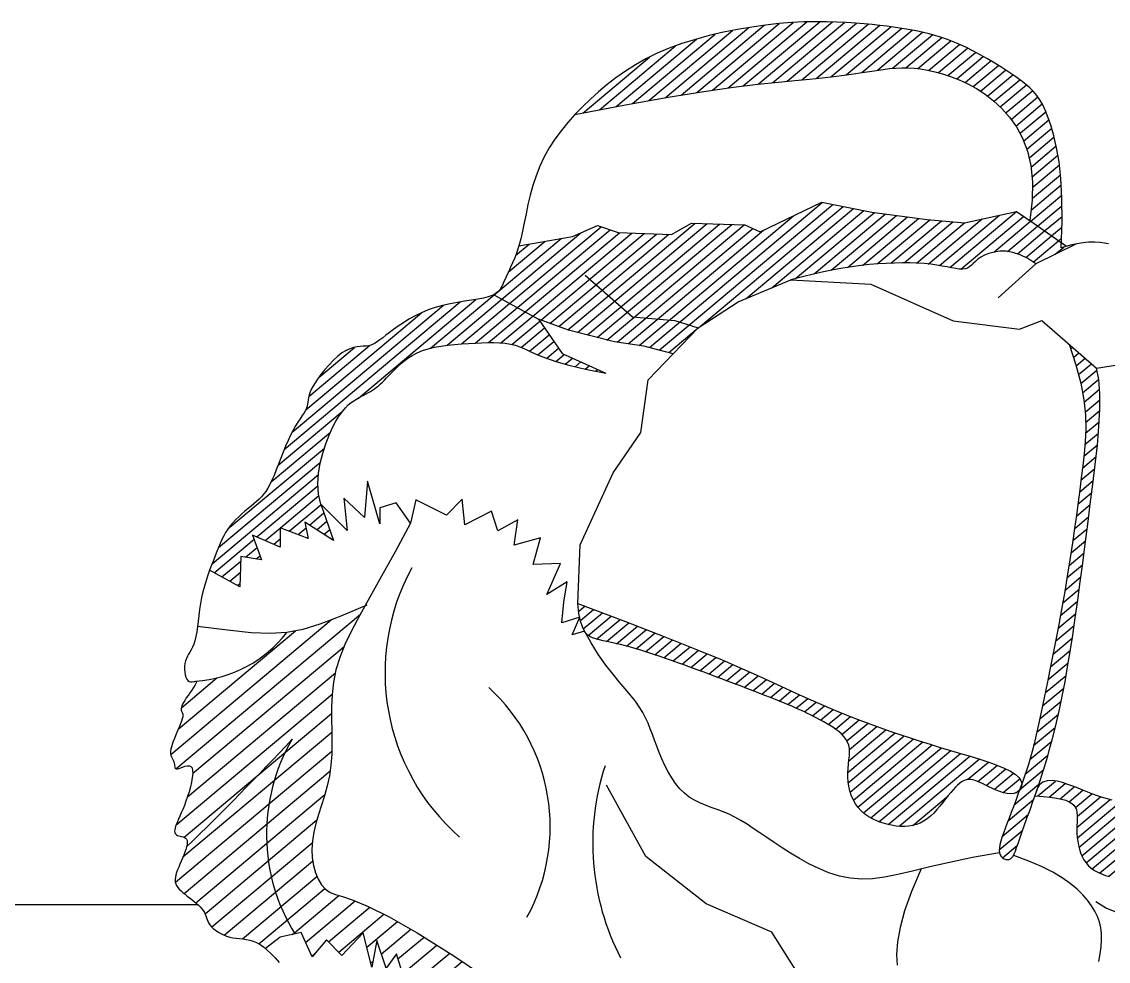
# Model space of a CAD drawing. Extents: x 737 to 6514, y 5490 to 9075.
# Drawn here: x 4984 to 5130.2, y 7019.3 to 7145.8 of the extents above; entities that cross this region are included whole.
import ezdxf

# ---------------------------------------------------------------- set-up
doc = ezdxf.new("R2010")
doc.units = 0
doc.header["$LTSCALE"] = 2.5
doc.header["$MEASUREMENT"] = 0
doc.layers.get('0').update_dxf_attribs({"linetype": 'CONTINUOUS'})
for name, color, linetype in [('3', 3, 'CONTINUOUS'), ('7', 7, 'CONTINUOUS'), ('BH', 3, 'CONTINUOUS')]:
    doc.layers.add(name, color=color, linetype=linetype)
pattern_1 = [(45, (195.385, -1.9576), (-0.98005, 0.98005), [])]

# ---------------------------------------------------------------- blocks, each defined once
blk = doc.blocks.new('玩具-04')
at = {"layer": 'BH'}
h = blk.add_hatch(dxfattribs=at)
h.set_pattern_fill('ANSI31', color=256, scale=11.088, style=0)
h.set_pattern_definition(pattern_1)
h.paths.add_polyline_path([(24.68, 443.52), (22.85, 443.36), (20.92, 443.15), (18.89, 442.87), (16.76, 442.51), (14.54, 442.06), (12.25, 441.54), (9.92, 440.93), (7.58, 440.25), (5.26, 439.49), (2.99, 438.65), (0.8, 437.75), (-1.27, 436.78), (-3.21, 435.75), (-5.01, 434.66), (-6.69, 433.51), (-8.27, 432.31), (-9.75, 431.06), (-11.14, 429.77), (-12.47, 428.45), (-13.72, 427.09), (-14.93, 425.7), (-16.08, 424.28), (-7.75, 426.67), (-0.71, 428.57), (5.18, 430.06), (10.08, 431.2), (14.13, 432.06), (17.48, 432.71), (20.29, 433.21), (22.69, 433.64), (24.82, 434.05), (26.73, 434.44), (28.43, 434.82), (29.97, 435.18), (31.35, 435.52), (34.31, 436.25), (37.68, 436.95), (41.16, 437.05), (45.03, 436.54), (49.44, 435.25), (53.17, 433.25), (56.17, 430.92), (58.81, 427.82), (60.82, 423.68), (61.87, 418.27), (61.69, 413.18), (67.3, 409.93), (67.11, 413.55), (66.74, 417.4), (66.27, 420.68), (65.72, 423.45), (65.12, 425.78), (64.5, 427.72), (63.87, 429.33), (63.26, 430.67), (62.69, 431.81), (62.15, 432.76), (61.61, 433.57), (61.04, 434.27), (60.43, 434.89), (59.75, 435.45), (58.98, 436), (58.1, 436.55), (57.09, 437.14), (55.97, 437.76), (54.77, 438.4), (53.51, 439.03), (52.21, 439.65), (50.91, 440.25), (49.63, 440.79), (48.4, 441.29), (47.23, 441.71), (46.12, 442.07), (45.06, 442.37), (44.04, 442.62), (43.05, 442.83), (42.08, 443), (41.11, 443.15), (40.15, 443.27), (39.16, 443.38), (38.16, 443.47), (37.11, 443.55), (36.03, 443.61), (34.89, 443.66), (33.69, 443.7), (32.41, 443.72), (31.05, 443.73), (29.6, 443.72), (28.06, 443.69), (26.42, 443.62)])
h = blk.add_hatch(dxfattribs=at)
h.set_pattern_fill('ANSI31', color=256, scale=11.088, style=0)
h.set_pattern_definition(pattern_1)
h.paths.add_polyline_path([(14, 395.26), (22.52, 399.74), (24.41, 400.43), (26.2, 401.05), (27.89, 401.59), (29.51, 402.06), (31.06, 402.48), (32.56, 402.84), (34.02, 403.16), (35.46, 403.44), (36.87, 403.69), (38.27, 403.9), (39.64, 404.08), (40.97, 404.22), (42.25, 404.32), (43.48, 404.39), (44.64, 404.42), (45.73, 404.4), (46.74, 404.35), (47.67, 404.28), (48.51, 404.19), (49.28, 404.11), (49.97, 404.05), (50.57, 404.02), (51.1, 404.05), (51.55, 404.14), (51.92, 404.31), (52.25, 404.55), (52.55, 404.85), (52.85, 405.18), (53.18, 405.55), (53.57, 405.94), (54.03, 406.33), (54.61, 406.72), (55.32, 407.08), (56.15, 407.38), (57.1, 407.6), (58.16, 407.68), (59.33, 407.6), (60.58, 407.32), (61.92, 406.8), (63.34, 406.02), (69.85, 409.95), (69.1, 409.73), (67.35, 409.07), (67.3, 409.93), (62.44, 412.74), (59.3, 414.53), (50.78, 411.84), (44.5, 411.84), (35.08, 412.29), (26.56, 413.19), (16.69, 407.36), (14, 408.26), (5.03, 407.81), (1.88, 405.57), (-7.09, 405.12), (-10.68, 406.02), (-14.71, 403.78), (-23.57, 401.46), (-23.81, 400.38), (-24.08, 399.41), (-24.35, 398.54), (-24.62, 397.75), (-24.88, 397.03), (-25.12, 396.39), (-25.34, 395.79), (-25.53, 395.24), (-25.7, 394.73), (-25.89, 394.26), (-26.12, 393.82), (-26.42, 393.43), (-26.8, 393.06), (-27.05, 392.9), (-19.2, 389.44), (-14.01, 388.06), (-6.14, 386.75), (-1.15, 386.49), (3.9, 385.63), (7.72, 390.33)])
h = blk.add_hatch(dxfattribs=at)
h.set_pattern_fill('ANSI31', color=256, scale=11.088, style=0)
h.set_pattern_definition(pattern_1)
edge = h.paths.add_edge_path()
edge.add_line((70.07, 393.02), (71.54, 389.67))
edge.add_line((71.54, 389.67), (72.63, 386.66))
edge.add_line((72.63, 386.66), (73.38, 383.92))
edge.add_line((73.38, 383.92), (73.86, 381.43))
edge.add_line((73.86, 381.43), (74.12, 379.12))
edge.add_line((74.12, 379.12), (74.22, 376.95))
edge.add_line((74.22, 376.95), (74.21, 374.88))
edge.add_line((74.21, 374.88), (74.15, 372.86))
edge.add_line((74.15, 372.86), (74.08, 370.83))
edge.add_line((74.08, 370.83), (74, 368.79))
edge.add_line((74, 368.79), (73.93, 366.69))
edge.add_line((73.93, 366.69), (73.83, 364.51))
edge.add_line((73.83, 364.51), (73.72, 362.22))
edge.add_line((73.72, 362.22), (73.58, 359.81))
edge.add_line((73.58, 359.81), (73.42, 357.24))
edge.add_line((73.42, 357.24), (73.21, 354.48))
edge.add_line((73.21, 354.48), (72.97, 351.53))
edge.add_line((72.97, 351.53), (72.69, 348.44))
edge.add_line((72.69, 348.44), (72.39, 345.28))
edge.add_line((72.39, 345.28), (72.07, 342.13))
edge.add_line((72.07, 342.13), (71.75, 339.05))
edge.add_line((71.75, 339.05), (71.42, 336.11))
edge.add_line((71.42, 336.11), (71.11, 333.39))
edge.add_line((71.11, 333.39), (70.82, 330.95))
edge.add_line((70.82, 330.95), (70.55, 328.86))
edge.add_line((70.55, 328.86), (70.31, 327.06))
edge.add_line((70.31, 327.06), (70.08, 325.53))
edge.add_line((70.08, 325.53), (69.86, 324.2))
edge.add_line((69.86, 324.2), (69.64, 323.04))
edge.add_line((69.64, 323.04), (69.42, 321.97))
edge.add_line((69.42, 321.97), (69.19, 320.97))
edge.add_line((69.19, 320.97), (68.95, 319.97))
edge.add_line((68.95, 319.97), (68.69, 318.95))
edge.add_line((68.69, 318.95), (68.41, 317.89))
edge.add_line((68.41, 317.89), (68.12, 316.82))
edge.add_line((68.12, 316.82), (67.83, 315.75))
edge.add_line((67.83, 315.75), (67.53, 314.7))
edge.add_line((67.53, 314.7), (67.25, 313.67))
edge.add_line((67.25, 313.67), (66.97, 312.69))
edge.add_line((66.97, 312.69), (66.71, 311.76))
edge.add_line((66.71, 311.76), (66.47, 310.9))
edge.add_line((66.47, 310.9), (66.25, 310.11))
edge.add_line((66.25, 310.11), (66.07, 309.38))
edge.add_line((66.07, 309.38), (65.93, 308.72))
edge.add_line((65.93, 308.72), (65.84, 308.13))
edge.add_line((65.84, 308.13), (65.79, 307.61))
edge.add_line((65.79, 307.61), (65.81, 307.15))
edge.add_line((65.81, 307.15), (65.88, 306.75))
edge.add_line((65.88, 306.75), (66.03, 306.42))
edge.add_line((66.03, 306.42), (66.23, 306.15))
edge.add_line((66.23, 306.15), (66.47, 305.95))
edge.add_line((66.47, 305.95), (66.74, 305.81))
edge.add_line((66.74, 305.81), (67.03, 305.74))
edge.add_line((67.03, 305.74), (67.31, 305.74))
edge.add_line((67.31, 305.74), (67.58, 305.8))
edge.add_line((67.58, 305.8), (67.83, 305.93))
edge.add_line((67.83, 305.93), (68.03, 306.14))
edge.add_line((68.03, 306.14), (68.21, 306.42))
edge.add_line((68.21, 306.42), (68.37, 306.8))
edge.add_line((68.37, 306.8), (68.52, 307.29))
edge.add_line((68.52, 307.29), (68.68, 307.89))
edge.add_line((68.68, 307.89), (68.86, 308.61))
edge.add_line((68.86, 308.61), (69.07, 309.48))
edge.add_line((69.07, 309.48), (69.32, 310.49))
edge.add_line((69.32, 310.49), (69.63, 311.66))
edge.add_line((69.63, 311.66), (69.98, 312.98))
edge.add_line((69.98, 312.98), (70.37, 314.43))
edge.add_line((70.37, 314.43), (70.78, 316.01))
edge.add_line((70.78, 316.01), (71.21, 317.69))
edge.add_line((71.21, 317.69), (71.64, 319.47))
edge.add_line((71.64, 319.47), (72.06, 321.33))
edge.add_line((72.06, 321.33), (72.46, 323.26))
edge.add_line((72.46, 323.26), (72.84, 325.25))
edge.add_line((72.84, 325.25), (73.19, 327.31))
edge.add_line((73.19, 327.31), (73.52, 329.44))
edge.add_line((73.52, 329.44), (73.82, 331.65))
edge.add_line((73.82, 331.65), (74.09, 333.96))
edge.add_line((74.09, 333.96), (74.35, 336.38))
edge.add_line((74.35, 336.38), (74.57, 338.91))
edge.add_line((74.57, 338.91), (74.78, 341.56))
edge.add_line((74.78, 341.56), (74.97, 344.34))
edge.add_line((74.97, 344.34), (75.14, 347.24))
edge.add_line((75.14, 347.24), (75.29, 350.25))
edge.add_line((75.29, 350.25), (75.44, 353.36))
edge.add_line((75.44, 353.36), (75.57, 356.55))
edge.add_line((75.57, 356.55), (75.71, 359.81))
edge.add_line((75.71, 359.81), (75.84, 363.14))
edge.add_line((75.84, 363.14), (75.98, 366.51))
edge.add_line((75.98, 366.51), (76.12, 369.9))
edge.add_line((76.12, 369.9), (76.24, 373.27))
edge.add_line((76.24, 373.27), (76.31, 376.55))
edge.add_line((76.31, 376.55), (76.3, 379.68))
edge.add_line((76.3, 379.68), (76.2, 382.59))
edge.add_line((76.2, 382.59), (75.97, 385.23))
edge.add_line((75.97, 385.23), (75.58, 387.53))
edge.add_line((75.58, 387.53), (75.01, 389.44))
h = blk.add_hatch(dxfattribs=at)
h.set_pattern_fill('ANSI31', color=256, scale=11.088, style=0)
h.set_pattern_definition(pattern_1)
h.paths.add_polyline_path([(-28.37, 384.66), (-27.33, 384.78), (-26.34, 384.87), (-25.37, 384.92), (-24.44, 384.92), (-23.54, 384.86), (-22.65, 384.73), (-21.79, 384.52), (-20.93, 384.24), (-19.99, 383.89), (-18.86, 383.48), (-17.46, 383.05), (-15.68, 382.6), (-13.42, 382.16), (-10.59, 381.74), (-7.09, 381.37), (-14.71, 384.06), (-19.2, 389.44), (-27.05, 392.9), (-27.3, 392.73), (-27.94, 392.43), (-28.73, 392.16), (-29.66, 391.9), (-30.71, 391.64), (-31.83, 391.37), (-33.02, 391.08), (-34.23, 390.75), (-35.45, 390.36), (-36.65, 389.91), (-37.8, 389.39), (-38.89, 388.81), (-39.92, 388.18), (-40.89, 387.53), (-41.78, 386.87), (-42.6, 386.22), (-43.34, 385.6), (-43.98, 385.03), (-44.54, 384.51), (-45.02, 384.06), (-45.45, 383.67), (-45.83, 383.34), (-46.37, 382.91), (-47.06, 382.56), (-47.69, 382.41), (-48.15, 382.33), (-48.65, 382.25), (-49.19, 382.14), (-49.76, 381.97), (-50.35, 381.72), (-50.98, 381.38), (-51.63, 380.9), (-52.29, 380.29), (-52.96, 379.56), (-53.62, 378.75), (-54.25, 377.88), (-54.83, 377), (-55.35, 376.13), (-55.79, 375.31), (-56.13, 374.57), (-56.37, 373.94), (-56.51, 373.4), (-56.58, 372.94), (-56.61, 372.54), (-56.62, 372.17), (-56.63, 371.61), (-56.78, 370.97), (-57.1, 370.31), (-57.36, 369.82), (-57.66, 369.28), (-57.99, 368.68), (-58.34, 368), (-58.69, 367.24), (-59.04, 366.4), (-59.37, 365.47), (-59.7, 364.47), (-60.01, 363.44), (-60.32, 362.38), (-60.61, 361.34), (-60.91, 360.34), (-61.2, 359.39), (-61.48, 358.54), (-61.77, 357.79), (-62.06, 357.14), (-62.36, 356.57), (-62.68, 356.07), (-63.01, 355.61), (-63.36, 355.18), (-63.74, 354.76), (-64.16, 354.34), (-64.6, 353.9), (-65.07, 353.44), (-65.56, 352.96), (-66.05, 352.46), (-66.53, 351.94), (-66.99, 351.41), (-67.43, 350.86), (-67.82, 350.29), (-68.17, 349.71), (-68.48, 349.12), (-68.75, 348.5), (-69, 347.86), (-69.23, 347.2), (-69.45, 346.5), (-69.66, 345.78), (-69.89, 345.03), (-70.12, 344.24), (-70.37, 343.41), (-70.61, 342.56), (-65.29, 340.22), (-65.56, 345.32), (-62.07, 345.05), (-63.95, 349.07), (-59.12, 347.46), (-59.39, 350.68), (-54.56, 349.34), (-55.37, 352.02), (-50.27, 349.34), (-52.95, 355.24), (-53.46, 356.88), (-53.73, 358.61), (-53.78, 360.37), (-53.65, 362.12), (-53.38, 363.83), (-53.01, 365.45), (-52.57, 366.94), (-52.1, 368.27), (-51.63, 369.4), (-51.16, 370.34), (-50.7, 371.12), (-50.24, 371.76), (-49.8, 372.28), (-49.36, 372.71), (-48.93, 373.07), (-48.51, 373.38), (-48.11, 373.67), (-47.72, 373.93), (-47.34, 374.18), (-46.97, 374.42), (-46.62, 374.66), (-46.28, 374.89), (-45.95, 375.14), (-45.63, 375.39), (-45.32, 375.66), (-45.02, 375.95), (-44.72, 376.27), (-44.42, 376.61), (-44.11, 376.97), (-43.78, 377.37), (-43.43, 377.8), (-43.05, 378.28), (-42.64, 378.79), (-42.18, 379.32), (-41.68, 379.88), (-41.13, 380.44), (-40.51, 380.99), (-39.82, 381.52), (-39.05, 382.02), (-38.19, 382.47), (-37.25, 382.87), (-36.22, 383.22), (-35.14, 383.52), (-34.02, 383.78), (-32.87, 384), (-31.71, 384.2), (-30.56, 384.37), (-29.45, 384.52)])
h = blk.add_hatch(dxfattribs=at)
h.set_pattern_fill('ANSI31', color=256, scale=11.088, style=0)
h.set_pattern_definition(pattern_1)
h.paths.add_polyline_path([(70.99, 316.85), (72.38, 316.86), (73.58, 316.83), (74.62, 316.78), (75.49, 316.68), (76.22, 316.54), (76.81, 316.35), (77.29, 316.12), (77.66, 315.83), (77.93, 315.48), (78.13, 315.08), (78.26, 314.63), (78.35, 314.14), (78.4, 313.6), (78.43, 313.03), (78.46, 312.43), (78.51, 311.81), (78.58, 311.16), (78.69, 310.5), (78.83, 309.84), (79, 309.18), (79.22, 308.54), (79.48, 307.93), (79.78, 307.35), (80.14, 306.82), (80.54, 306.34), (80.99, 305.91), (81.49, 305.53), (82.04, 305.21), (82.63, 304.94), (83.27, 304.72), (83.95, 304.54), (84.67, 304.42), (85.43, 304.34), (86.21, 304.31), (87.02, 304.32), (87.83, 304.38), (88.63, 304.48), (89.42, 304.62), (90.18, 304.81), (90.9, 305.04), (91.57, 305.3), (92.19, 305.61), (92.77, 305.95), (93.3, 306.32), (93.78, 306.73), (94.22, 307.17), (94.61, 307.64), (94.97, 308.13), (95.28, 308.65), (95.56, 309.19), (95.8, 309.74), (96.01, 310.3), (96.19, 310.86), (96.35, 311.42), (96.48, 311.97), (96.59, 312.5), (96.69, 313.01), (96.77, 313.5), (96.86, 313.96), (96.95, 314.38), (97.06, 314.77), (97.2, 315.13), (97.38, 315.44), (97.6, 315.71), (97.87, 315.94), (98.21, 316.12), (98.61, 316.27), (99.08, 316.4), (99.63, 316.51), (100.25, 316.6), (100.97, 316.7), (101.78, 316.79), (102.68, 316.9), (103.68, 317.02), (104.77, 317.15), (105.95, 317.29), (107.21, 317.45), (108.55, 317.62), (109.97, 317.8), (111.46, 317.99), (113.01, 318.2), (114.62, 318.42), (116.25, 318.65), (117.9, 318.88), (119.54, 319.11), (121.14, 319.33), (122.7, 319.54), (124.2, 319.73), (125.61, 319.91), (126.94, 320.08), (128.2, 320.24), (129.41, 320.39), (130.56, 320.54), (131.68, 320.7), (132.77, 320.87), (133.84, 321.05), (134.89, 321.25), (135.92, 321.46), (136.92, 321.68), (137.87, 321.9), (138.76, 322.13), (139.59, 322.35), (140.33, 322.57), (140.99, 322.77), (141.54, 322.96), (142, 323.14), (142.36, 323.3), (142.64, 323.46), (142.82, 323.61), (142.93, 323.75), (142.97, 323.9), (142.93, 324.04), (142.82, 324.19), (142.65, 324.33), (142.42, 324.46), (142.12, 324.59), (141.77, 324.69), (141.36, 324.76), (140.89, 324.81), (140.37, 324.82), (139.8, 324.8), (139.18, 324.73), (138.53, 324.65), (137.85, 324.54), (137.16, 324.43), (136.45, 324.31), (135.74, 324.2), (135.04, 324.1), (134.35, 324.03), (133.67, 323.97), (133.02, 323.92), (132.37, 323.87), (131.75, 323.83), (131.15, 323.78), (130.57, 323.72), (130, 323.64), (129.46, 323.54), (128.91, 323.43), (128.34, 323.3), (127.72, 323.16), (127.03, 323.01), (126.24, 322.86), (125.33, 322.71), (124.27, 322.56), (123.06, 322.42), (121.71, 322.27), (120.23, 322.13), (118.65, 321.98), (117.01, 321.81), (115.31, 321.62), (113.58, 321.41), (111.85, 321.16), (110.13, 320.89), (108.44, 320.58), (106.78, 320.26), (105.16, 319.92), (103.59, 319.59), (102.07, 319.26), (100.61, 318.94), (99.22, 318.65), (97.91, 318.39), (96.67, 318.16), (95.49, 317.96), (94.36, 317.79), (93.28, 317.63), (92.25, 317.5), (91.25, 317.39), (90.28, 317.3), (89.33, 317.22), (88.41, 317.16), (87.5, 317.12), (86.6, 317.1), (85.72, 317.12), (84.86, 317.17), (84, 317.25), (83.16, 317.37), (82.32, 317.54), (81.48, 317.74), (80.65, 317.97), (79.8, 318.22), (78.95, 318.47), (78.09, 318.74), (77.21, 318.99), (76.31, 319.23), (75.4, 319.45), (74.49, 319.6), (73.62, 319.65), (72.82, 319.55), (72.12, 319.26), (71.57, 318.74), (71.18, 317.95)])
h.paths.add_polyline_path([(-8.43, 342.38), (-0.16, 340.05), (6.64, 338.08), (12.15, 336.42), (16.59, 335.02), (20.14, 333.85), (23.01, 332.85), (25.41, 331.99), (27.53, 331.22), (29.54, 330.5), (31.48, 329.82), (33.37, 329.18), (35.2, 328.58), (37, 328.01), (38.77, 327.47), (40.52, 326.96), (42.26, 326.47), (44, 326.01), (45.73, 325.56), (47.47, 325.13), (49.21, 324.72), (50.95, 324.32), (52.68, 323.94), (54.42, 323.57), (56.15, 323.21), (57.88, 322.86), (59.57, 322.51), (61.2, 322.16), (62.74, 321.8), (64.16, 321.43), (65.42, 321.04), (66.5, 320.62), (67.36, 320.17), (67.99, 319.69), (68.39, 319.19), (68.6, 318.69), (68.62, 318.21), (68.49, 317.78), (68.23, 317.4), (67.86, 317.1), (67.39, 316.89), (66.86, 316.8), (66.28, 316.8), (65.67, 316.89), (65.03, 317.04), (64.39, 317.23), (63.75, 317.45), (63.14, 317.69), (62.56, 317.91), (62.04, 318.11), (61.56, 318.28), (61.13, 318.42), (60.73, 318.53), (60.36, 318.6), (60.02, 318.63), (59.69, 318.62), (59.38, 318.56), (59.07, 318.45), (58.77, 318.29), (58.47, 318.08), (58.16, 317.81), (57.85, 317.49), (57.53, 317.11), (57.19, 316.67), (56.84, 316.17), (56.46, 315.6), (56.07, 315), (55.65, 314.36), (55.21, 313.72), (54.75, 313.08), (54.27, 312.47), (53.77, 311.9), (53.25, 311.39), (52.71, 310.95), (52.14, 310.58), (51.55, 310.29), (50.93, 310.06), (50.29, 309.89), (49.61, 309.79), (48.9, 309.74), (48.16, 309.74), (47.39, 309.8), (46.6, 309.9), (45.8, 310.06), (45, 310.27), (44.22, 310.55), (43.46, 310.89), (42.76, 311.29), (42.11, 311.76), (41.53, 312.3), (41.01, 312.89), (40.57, 313.54), (40.19, 314.23), (39.88, 314.95), (39.64, 315.7), (39.46, 316.45), (39.34, 317.21), (39.29, 317.96), (39.27, 318.7), (39.29, 319.42), (39.3, 320.12), (39.31, 320.8), (39.28, 321.43), (39.2, 322.03), (39.04, 322.59), (38.8, 323.1), (38.48, 323.56), (38.1, 323.98), (37.65, 324.37), (37.16, 324.73), (36.64, 325.06), (36.09, 325.36), (35.53, 325.65), (34.97, 325.92), (34.41, 326.18), (33.85, 326.43), (33.3, 326.67), (32.74, 326.89), (32.2, 327.11), (31.65, 327.32), (31.12, 327.52), (30.59, 327.71), (30.05, 327.9), (29.5, 328.09), (28.92, 328.28), (28.3, 328.48), (27.64, 328.69), (26.91, 328.92), (26.11, 329.16), (25.23, 329.42), (24.28, 329.7), (23.27, 330), (22.21, 330.3), (21.13, 330.61), (20.02, 330.93), (18.91, 331.24), (17.81, 331.55), (16.73, 331.86), (15.66, 332.15), (14.6, 332.45), (13.56, 332.74), (12.51, 333.02), (11.47, 333.31), (10.42, 333.59), (9.36, 333.87), (8.29, 334.15), (7.21, 334.42), (6.14, 334.69), (5.07, 334.95), (4.02, 335.19), (3, 335.42), (2.01, 335.63), (1.06, 335.81), (0.16, 335.96), (-0.69, 336.1), (-1.5, 336.21), (-2.26, 336.31), (-2.98, 336.41), (-3.65, 336.5), (-4.29, 336.6), (-4.88, 336.71), (-5.44, 336.83), (-5.96, 337.02), (-6.44, 337.33), (-6.9, 337.81), (-7.32, 338.5), (-7.71, 339.46), (-8.09, 340.73)])
h = blk.add_hatch(dxfattribs=at)
h.set_pattern_fill('ANSI31', color=256, scale=19.404, style=0)
h.set_pattern_definition([(45, (195.385, -1.9576), (-1.715087, 1.715087), [])])
h.paths.add_polyline_path([(-54.3, 315.42, -0.011622), (-70.42, 295.86), (-70.51, 295.4), (-70.63, 294.91), (-70.78, 294.39), (-70.94, 293.87), (-71.11, 293.35), (-71.28, 292.84), (-71.44, 292.35), (-71.59, 291.87), (-71.71, 291.42), (-71.8, 290.99), (-71.85, 290.58), (-71.85, 290.19), (-71.8, 289.84), (-71.68, 289.51), (-71.51, 289.2), (-71.28, 288.91), (-71.01, 288.64), (-70.69, 288.38), (-70.35, 288.13), (-69.98, 287.88), (-69.58, 287.62), (-69.18, 287.36), (-68.76, 287.09), (-68.35, 286.82), (-67.96, 286.54), (-67.58, 286.26), (-67.24, 285.98), (-66.93, 285.7), (-66.57, 285.28), (-66.31, 284.84), (-66.18, 284.55), (-66.06, 284.26), (-65.93, 283.98), (-65.79, 283.69), (-65.61, 283.41), (-65.38, 283.12), (-65.09, 282.83), (-64.74, 282.56), (-64.35, 282.29), (-63.91, 282.04), (-63.43, 281.82), (-62.93, 281.63), (-62.4, 281.47), (-61.86, 281.36), (-61.32, 281.3), (-60.76, 281.27), (-60.2, 281.25), (-59.63, 281.24), (-59.05, 281.21), (-58.47, 281.14), (-57.88, 281.02), (-57.28, 280.83), (-56.67, 280.56), (-56.05, 280.2), (-55.72, 279.97), (-53.42, 282.09), (-50.99, 282.85, -0.277381)], flags=16)
h.paths.add_polyline_path([(-54.3, 315.42, 0.277381), (-50.99, 282.85), (-49.96, 283.17), (-47.79, 279.28), (-45.62, 282.31), (-42.8, 279.93), (-39.55, 284.04), (-37.6, 278.41), (-37.17, 282.96), (-35.22, 278.41), (-33.7, 281.01), (-31.32, 275.17), (-29.8, 278.63), (-25.69, 276.25), (-22, 277.98), (-18.53, 274.3), (-15.72, 276.9), (-24.01, 281.49), (-30.51, 284.82), (-35.47, 287.1), (-39.12, 288.54), (-41.73, 289.37), (-43.54, 289.79), (-44.78, 290.03), (-45.71, 290.3), (-46.53, 290.77), (-47.27, 291.46), (-47.92, 292.34), (-48.46, 293.39), (-48.9, 294.57), (-49.22, 295.86), (-49.4, 297.24), (-49.43, 298.68), (-49.32, 300.15), (-49.09, 301.66), (-48.78, 303.21), (-48.43, 304.8), (-48.08, 306.44), (-47.77, 308.12), (-47.54, 309.87), (-47.43, 311.67), (-47.46, 313.53), (-47.59, 315.45), (-47.79, 317.41), (-48, 319.42), (-48.17, 321.46), (-48.26, 323.53), (-48.21, 325.61), (-47.99, 327.71), (-47.54, 329.83), (-46.86, 332.06), (-45.94, 334.5), (-44.78, 337.24), (-44.08, 338.81), (-47.97, 336.78), (-51.33, 335.14), (-54.15, 333.98), (-56.77, 333.23, -0.211772), (-71.21, 323.74), (-71.19, 323.58), (-71.26, 323.35), (-71.41, 323.03), (-71.61, 322.64), (-71.86, 322.2), (-72.12, 321.73), (-72.39, 321.26), (-72.65, 320.8), (-72.87, 320.37), (-73.04, 320), (-73.17, 319.68), (-73.26, 319.4), (-73.32, 319.17), (-73.34, 318.97), (-73.33, 318.8), (-73.3, 318.66), (-73.25, 318.54), (-73.19, 318.43), (-73.07, 318.24), (-72.97, 317.95), (-72.97, 317.59), (-73.01, 317.27), (-73.1, 316.86), (-73.24, 316.36), (-73.42, 315.78), (-73.63, 315.14), (-73.84, 314.48), (-74.05, 313.82), (-74.24, 313.18), (-74.38, 312.58), (-74.47, 312.05), (-74.5, 311.61), (-74.46, 311.24), (-74.38, 310.94), (-74.27, 310.7), (-74.14, 310.48), (-74.01, 310.29), (-73.81, 309.99), (-73.7, 309.65), (-73.63, 309.28), (-73.58, 309.08), (-73.52, 308.92), (-73.43, 308.81), (-73.29, 308.75), (-73.1, 308.77), (-72.84, 308.86), (-72.52, 309.01), (-72.18, 309.18), (-71.82, 309.33), (-71.47, 309.44), (-71.14, 309.47), (-70.86, 309.38), (-70.65, 309.15), (-70.52, 308.75), (-70.47, 308.2), (-70.48, 307.54), (-70.55, 306.78), (-70.66, 305.97), (-70.81, 305.13), (-70.99, 304.3), (-71.19, 303.5), (-71.39, 302.76), (-71.6, 302.08), (-71.8, 301.46), (-71.99, 300.9), (-72.17, 300.39), (-72.33, 299.93), (-72.46, 299.51), (-72.56, 299.15), (-72.63, 298.83), (-72.66, 298.55), (-72.66, 298.3), (-72.62, 298.1), (-72.54, 297.93), (-72.43, 297.8), (-72.29, 297.69), (-72.1, 297.62), (-71.89, 297.58), (-71.65, 297.55), (-71.22, 297.5), (-70.78, 297.38), (-70.45, 297.07), (-70.37, 296.64), (-70.37, 296.28), (-70.42, 295.86, 0.011622)])
at = {"layer": '3'}
for points in [[(-6.9, 337.81), (-8.94, 337.01), (-7.9, 340.1), (-10.82, 338.88), (-10.82, 342.37), (-10.55, 345.85), (-13.77, 343.44), (-11.89, 348.8), (-16.46, 348.27), (-15.65, 352.82), (-19.94, 351.22), (-19.68, 355.5), (-22.9, 353.36), (-24.24, 356.58), (-28.53, 353.9), (-29.34, 358.19), (-31.75, 355.24), (-37.12, 357.38), (-37.65, 353.36), (-40.34, 356.58), (-43.02, 355.5), (-42.75, 352.82), (-45.44, 359.79), (-45.44, 353.63), (-49.19, 356.58), (-48.12, 351.22), (-52.95, 355.24), (-50.27, 349.34), (-55.37, 352.02), (-54.56, 349.34), (-59.39, 350.68), (-59.12, 347.46), (-63.95, 349.07), (-62.07, 345.05), (-65.56, 345.32), (-65.29, 340.22), (-70.61, 342.56)], [(-37.65, 353.36), (-39.82, 348.36), (-41.72, 344.07), (-43.37, 340.4), (-44.78, 337.24), (-45.94, 334.5), (-46.86, 332.06), (-47.54, 329.83), (-47.99, 327.71), (-48.21, 325.61), (-48.26, 323.53), (-48.17, 321.46), (-48, 319.42), (-47.79, 317.41), (-47.59, 315.45), (-47.46, 313.53), (-47.43, 311.67), (-47.54, 309.87), (-47.77, 308.12), (-48.08, 306.44), (-48.43, 304.8), (-48.78, 303.21), (-49.09, 301.66), (-49.32, 300.15), (-49.43, 298.68), (-49.4, 297.24), (-49.22, 295.86), (-48.9, 294.57), (-48.46, 293.39), (-47.92, 292.34), (-47.27, 291.46), (-46.53, 290.77), (-45.71, 290.3), (-44.78, 290.03), (-43.54, 289.79), (-41.73, 289.37), (-39.12, 288.54), (-35.47, 287.1), (-30.51, 284.82), (-24.01, 281.49), (-15.72, 276.9)], [(-31.32, 275.17), (-33.7, 281.01), (-35.22, 278.41), (-37.17, 282.96), (-37.6, 278.41), (-39.55, 284.04), (-42.8, 279.93), (-45.62, 282.31), (-47.79, 279.28), (-49.96, 283.17), (-53.42, 282.09), (-55.72, 279.97)], [(-43.76, 338.98), (-47.97, 336.78), (-51.33, 335.14), (-54.15, 333.98), (-56.77, 333.23), (-59.53, 332.82), (-62.74, 332.69), (-66.73, 332.75), (-71.84, 332.95)], [(65.88, 306.75), (61.45, 305.57), (57.65, 304.43), (54.39, 303.38), (51.59, 302.43), (49.15, 301.62), (46.99, 300.98), (45.01, 300.53), (43.12, 300.3), (41.26, 300.31), (39.41, 300.53), (37.59, 300.93), (35.82, 301.48), (34.09, 302.14), (32.44, 302.87), (30.86, 303.65), (29.37, 304.43), (27.97, 305.2), (26.67, 305.92), (25.44, 306.61), (24.27, 307.25), (23.16, 307.85), (22.08, 308.38), (21.03, 308.86), (20, 309.26), (18.96, 309.6), (17.93, 309.89), (16.92, 310.16), (15.92, 310.43), (14.94, 310.74), (13.99, 311.1), (13.08, 311.56), (12.21, 312.12), (11.38, 312.81), (10.6, 313.62), (9.86, 314.52), (9.17, 315.49), (8.53, 316.51), (7.94, 317.55), (7.39, 318.59), (6.88, 319.61), (6.42, 320.58), (5.98, 321.52), (5.55, 322.43), (5.09, 323.32), (4.6, 324.2), (4.04, 325.07), (3.39, 325.95), (2.64, 326.85), (1.76, 327.77), (0.77, 328.75), (-0.33, 329.84), (-1.54, 331.07), (-2.82, 332.47), (-4.19, 334.1), (-5.62, 335.98), (-7.11, 338.15)], [(40.84, 274.39), (28.9, 290.11), (17.5, 293.9), (6.65, 300.95), (-0.95, 312.34)]]:
    blk.add_lwpolyline(points, dxfattribs=at)
for centre, radius, start, end in [((-3.05, 331.17), 36.81, 156.3398, 233.726), ((-74.69, 344.76), 21.3, 279.1567, 327.2222), ((-41.37, 301.79), 31.7, 336.2628, 52.6067), ((-483.06, 652.23), 545.23, 319.1854, 321.8488), ((-25.55, 301.89), 31.78, 154.7983, 216.8102), ((39.49, 306.09), 42.07, 166.952, 212.3066)]:
    blk.add_arc(centre, radius, start, end, dxfattribs=at)
at = {"layer": '7'}
for points in [[(67.35, 409.07), (67.11, 413.55), (66.74, 417.4), (66.27, 420.68), (65.72, 423.45), (65.12, 425.78), (64.5, 427.72), (63.87, 429.33), (63.26, 430.67), (62.69, 431.81), (62.15, 432.76), (61.61, 433.57), (61.04, 434.27), (60.43, 434.89), (59.75, 435.45), (58.98, 436), (58.1, 436.55), (57.09, 437.14), (55.97, 437.76), (54.77, 438.4), (53.51, 439.03), (52.21, 439.65), (50.91, 440.25), (49.63, 440.79), (48.4, 441.29), (47.23, 441.71), (46.12, 442.07), (45.06, 442.37), (44.04, 442.62), (43.05, 442.83), (42.08, 443), (41.11, 443.15), (40.15, 443.27), (39.16, 443.38), (38.16, 443.47), (37.11, 443.55), (36.03, 443.61), (34.89, 443.66), (33.69, 443.7), (32.41, 443.72), (31.05, 443.73), (29.6, 443.72), (28.06, 443.69), (26.42, 443.62), (24.68, 443.52), (22.85, 443.36), (20.92, 443.15), (18.89, 442.87), (16.76, 442.51), (14.54, 442.06), (12.25, 441.54), (9.92, 440.93), (7.58, 440.25), (5.26, 439.49), (2.99, 438.65), (0.8, 437.75), (-1.27, 436.78), (-3.21, 435.75), (-5.01, 434.66), (-6.69, 433.51), (-8.27, 432.31), (-9.75, 431.06), (-11.14, 429.77), (-12.47, 428.45), (-13.72, 427.09), (-14.93, 425.7), (-16.08, 424.28), (-17.16, 422.83), (-18.16, 421.35), (-19.07, 419.84), (-19.89, 418.3), (-20.61, 416.72), (-21.21, 415.1), (-21.7, 413.46), (-22.08, 411.8), (-22.39, 410.14), (-22.63, 408.51), (-22.82, 406.93), (-23, 405.41), (-23.17, 403.98), (-23.35, 402.66), (-23.57, 401.46), (-23.81, 400.38), (-24.08, 399.41), (-24.35, 398.54), (-24.62, 397.75), (-24.88, 397.03), (-25.12, 396.39), (-25.34, 395.79), (-25.53, 395.24), (-25.7, 394.73), (-25.89, 394.26), (-26.12, 393.82), (-26.42, 393.43), (-26.8, 393.06), (-27.3, 392.73), (-27.94, 392.43), (-28.73, 392.16), (-29.66, 391.9), (-30.71, 391.64), (-31.83, 391.37), (-33.02, 391.08), (-34.23, 390.75), (-35.45, 390.36), (-36.65, 389.91), (-37.8, 389.39), (-38.89, 388.81), (-39.92, 388.18), (-40.89, 387.53), (-41.78, 386.87), (-42.6, 386.22), (-43.34, 385.6), (-43.98, 385.03), (-44.54, 384.51), (-45.02, 384.06), (-45.45, 383.67), (-45.83, 383.34), (-46.18, 383.06), (-46.53, 382.83), (-46.89, 382.64), (-47.27, 382.51), (-47.69, 382.41), (-48.15, 382.33), (-48.65, 382.25), (-49.19, 382.14), (-49.76, 381.97), (-50.35, 381.72), (-50.98, 381.38), (-51.63, 380.9), (-52.29, 380.29), (-52.96, 379.56), (-53.62, 378.75), (-54.25, 377.88), (-54.83, 377), (-55.35, 376.13), (-55.79, 375.31), (-56.13, 374.57), (-56.37, 373.94), (-56.51, 373.4), (-56.58, 372.94), (-56.61, 372.54), (-56.62, 372.17), (-56.63, 371.83), (-56.66, 371.49), (-56.74, 371.13), (-56.89, 370.74), (-57.1, 370.31), (-57.36, 369.82), (-57.66, 369.28), (-57.99, 368.68), (-58.34, 368), (-58.69, 367.24), (-59.04, 366.4), (-59.37, 365.47), (-59.7, 364.47), (-60.01, 363.44), (-60.32, 362.38), (-60.61, 361.34), (-60.91, 360.34), (-61.2, 359.39), (-61.48, 358.54), (-61.77, 357.79), (-62.06, 357.14), (-62.36, 356.57), (-62.68, 356.07), (-63.01, 355.61), (-63.36, 355.18), (-63.74, 354.76), (-64.16, 354.34), (-64.6, 353.9), (-65.07, 353.44), (-65.56, 352.96), (-66.05, 352.46), (-66.53, 351.94), (-66.99, 351.41), (-67.43, 350.86), (-67.82, 350.29), (-68.17, 349.71), (-68.48, 349.12), (-68.75, 348.5), (-69, 347.86), (-69.23, 347.2), (-69.45, 346.5), (-69.66, 345.78), (-69.89, 345.03), (-70.12, 344.24), (-70.37, 343.41), (-70.61, 342.56), (-70.84, 341.67), (-71.06, 340.75), (-71.26, 339.81), (-71.43, 338.84), (-71.57, 337.85), (-71.66, 336.84), (-71.73, 335.83), (-71.77, 334.82), (-71.8, 333.84), (-71.83, 332.91), (-71.87, 332.03), (-71.93, 331.23), (-72.03, 330.52), (-72.16, 329.92), (-72.33, 329.39), (-72.51, 328.94), (-72.71, 328.54), (-72.9, 328.16), (-73.07, 327.8), (-73.22, 327.42), (-73.33, 327.01), (-73.39, 326.56), (-73.4, 326.08), (-73.37, 325.59), (-73.3, 325.11), (-73.19, 324.67), (-73.04, 324.27), (-72.85, 323.96), (-72.64, 323.73), (-72.4, 323.61), (-72.14, 323.58), (-71.89, 323.6), (-71.65, 323.65), (-71.45, 323.71), (-71.3, 323.73), (-71.2, 323.7), (-71.19, 323.58), (-71.26, 323.35), (-71.41, 323.03), (-71.61, 322.64), (-71.86, 322.2), (-72.12, 321.73), (-72.39, 321.26), (-72.65, 320.8), (-72.87, 320.37), (-73.04, 320), (-73.17, 319.68), (-73.26, 319.4), (-73.32, 319.17), (-73.34, 318.97), (-73.33, 318.8), (-73.3, 318.66), (-73.25, 318.54), (-73.19, 318.43), (-73.12, 318.32), (-73.05, 318.2), (-73, 318.04), (-72.97, 317.85), (-72.97, 317.59), (-73.01, 317.27), (-73.1, 316.86), (-73.24, 316.36), (-73.42, 315.78), (-73.63, 315.14), (-73.84, 314.48), (-74.05, 313.82), (-74.24, 313.18), (-74.38, 312.58), (-74.47, 312.05), (-74.5, 311.61), (-74.46, 311.24), (-74.38, 310.94), (-74.27, 310.7), (-74.14, 310.48), (-74.01, 310.29), (-73.89, 310.1), (-73.78, 309.91), (-73.71, 309.7), (-73.67, 309.49), (-73.63, 309.28), (-73.58, 309.08), (-73.52, 308.92), (-73.43, 308.81), (-73.29, 308.75), (-73.1, 308.77), (-72.84, 308.86), (-72.52, 309.01), (-72.18, 309.18), (-71.82, 309.33), (-71.47, 309.44), (-71.14, 309.47), (-70.86, 309.38), (-70.65, 309.15), (-70.52, 308.75), (-70.47, 308.2), (-70.48, 307.54), (-70.55, 306.78), (-70.66, 305.97), (-70.81, 305.13), (-70.99, 304.3), (-71.19, 303.5), (-71.39, 302.76), (-71.6, 302.08), (-71.8, 301.46), (-71.99, 300.9), (-72.17, 300.39), (-72.33, 299.93), (-72.46, 299.51), (-72.56, 299.15), (-72.63, 298.83), (-72.66, 298.55), (-72.66, 298.3), (-72.62, 298.1), (-72.54, 297.93), (-72.43, 297.8), (-72.29, 297.69), (-72.1, 297.62), (-71.89, 297.58), (-71.65, 297.55), (-71.4, 297.52), (-71.15, 297.48), (-70.91, 297.41), (-70.71, 297.31), (-70.54, 297.16), (-70.42, 296.94), (-70.37, 296.64), (-70.37, 296.28), (-70.42, 295.86), (-70.51, 295.4), (-70.63, 294.91), (-70.78, 294.39), (-70.94, 293.87), (-71.11, 293.35), (-71.28, 292.84), (-71.44, 292.35), (-71.59, 291.87), (-71.71, 291.42), (-71.8, 290.99), (-71.85, 290.58), (-71.85, 290.19), (-71.8, 289.84), (-71.68, 289.51), (-71.51, 289.2), (-71.28, 288.91), (-71.01, 288.64), (-70.69, 288.38), (-70.35, 288.13), (-69.98, 287.88), (-69.58, 287.62), (-69.18, 287.36), (-68.76, 287.09), (-68.35, 286.82), (-67.96, 286.54), (-67.58, 286.26), (-67.24, 285.98), (-66.93, 285.7), (-66.68, 285.41), (-66.48, 285.12), (-66.31, 284.84), (-66.18, 284.55), (-66.06, 284.26), (-65.93, 283.98), (-65.79, 283.69), (-65.61, 283.41), (-65.38, 283.12), (-65.09, 282.83), (-64.74, 282.56), (-64.35, 282.29), (-63.91, 282.04), (-63.43, 281.82), (-62.93, 281.63), (-62.4, 281.47), (-61.86, 281.36), (-61.32, 281.3), (-60.76, 281.27), (-60.2, 281.25), (-59.63, 281.24), (-59.05, 281.21), (-58.47, 281.14), (-57.88, 281.02), (-57.28, 280.83), (-56.67, 280.56), (-56.05, 280.2), (-55.4, 279.74), (-54.71, 279.2), (-53.97, 278.56), (-53.18, 277.82)], [(75.21, 410.41), (74.56, 410.49), (73.8, 410.54), (72.91, 410.53), (71.85, 410.42), (70.59, 410.17), (69.1, 409.73), (67.35, 409.07)], [(-23.57, 401.46), (-14.71, 403.78), (-10.68, 406.02), (-7.09, 405.12), (1.88, 405.57), (5.03, 407.81), (14, 408.26), (16.69, 407.36), (26.56, 413.19), (35.08, 412.29), (44.5, 411.84), (50.78, 411.84), (59.3, 414.53), (62.44, 412.74), (68.22, 409.4)], [(69.85, 409.95), (63.34, 406.02), (57.51, 399.74), (57.51, 399.74)], [(63.34, 406.02), (61.92, 406.8), (60.58, 407.32), (59.33, 407.6), (58.16, 407.68), (57.1, 407.6), (56.15, 407.38), (55.32, 407.08), (54.61, 406.72), (54.03, 406.33), (53.57, 405.94), (53.18, 405.55), (52.85, 405.18), (52.55, 404.85), (52.25, 404.55), (51.92, 404.31), (51.55, 404.14), (51.1, 404.05), (50.57, 404.02), (49.97, 404.05), (49.28, 404.11), (48.51, 404.19), (47.67, 404.28), (46.74, 404.35), (45.73, 404.4), (44.64, 404.42), (43.48, 404.39), (42.25, 404.32), (40.97, 404.22), (39.64, 404.08), (38.27, 403.9), (36.87, 403.69), (35.46, 403.44), (34.02, 403.16), (32.56, 402.84), (31.06, 402.48), (29.51, 402.06), (27.89, 401.59), (26.2, 401.05), (24.41, 400.43), (22.52, 399.74)], [(-8.43, 342.38), (-8.88, 352.24), (-4.4, 364.79), (-0.36, 371.96), (0.09, 380.92), (7.72, 390.33), (14, 395.26), (22.52, 399.74), (35.98, 400.19), (50.33, 395.26), (61.55, 394.81), (65.14, 396.61), (75.01, 389.44), (83.98, 391.68), (89.81, 390.78), (94.74, 393.92), (101.02, 393.92), (115.83, 386.75), (124.35, 380.03), (129.73, 372.86), (137.36, 362.1), (143.64, 350.9)], [(-12.02, 397.5), (-3.5, 391.23), (3.68, 391.23), (7.72, 390.33)], [(70.07, 393.02), (71.54, 389.67), (72.63, 386.66), (73.38, 383.92), (73.86, 381.43), (74.12, 379.12), (74.22, 376.95), (74.21, 374.88), (74.15, 372.86), (74.08, 370.83), (74, 368.79), (73.93, 366.69), (73.83, 364.51), (73.72, 362.22), (73.58, 359.81), (73.42, 357.24), (73.21, 354.48), (72.97, 351.53), (72.69, 348.44), (72.39, 345.28), (72.07, 342.13), (71.75, 339.05), (71.42, 336.11), (71.11, 333.39), (70.82, 330.95), (70.55, 328.86), (70.31, 327.06), (70.08, 325.53), (69.86, 324.2), (69.64, 323.04), (69.42, 321.97), (69.19, 320.97), (68.95, 319.97), (68.69, 318.95), (68.41, 317.89), (68.12, 316.82), (67.83, 315.75), (67.53, 314.7), (67.25, 313.67), (66.97, 312.69), (66.71, 311.76), (66.47, 310.9), (66.25, 310.11), (66.07, 309.38), (65.93, 308.72), (65.84, 308.13), (65.79, 307.61), (65.81, 307.15), (65.88, 306.75), (66.03, 306.42), (66.23, 306.15), (66.47, 305.95), (66.74, 305.81), (67.03, 305.74), (67.31, 305.74), (67.58, 305.8), (67.83, 305.93), (68.03, 306.14), (68.21, 306.42), (68.37, 306.8), (68.52, 307.29), (68.68, 307.89), (68.86, 308.61), (69.07, 309.48), (69.32, 310.49), (69.63, 311.66), (69.98, 312.98), (70.37, 314.43), (70.78, 316.01), (71.21, 317.69), (71.64, 319.47), (72.06, 321.33), (72.46, 323.26), (72.84, 325.25), (73.19, 327.31), (73.52, 329.44), (73.82, 331.65), (74.09, 333.96), (74.35, 336.38), (74.57, 338.91), (74.78, 341.56), (74.97, 344.34), (75.14, 347.24), (75.29, 350.25), (75.44, 353.36), (75.57, 356.55), (75.71, 359.81), (75.84, 363.14), (75.98, 366.51), (76.12, 369.9), (76.24, 373.27), (76.31, 376.55), (76.3, 379.68), (76.2, 382.59), (75.97, 385.23), (75.58, 387.53), (75.01, 389.44)], [(-27.05, 392.9), (-19.2, 389.44), (-14.71, 384.06), (-7.09, 381.37)], [(7.72, 390.33), (3.9, 385.63), (-1.15, 386.49), (-6.14, 386.75), (-14.01, 388.06), (-19.2, 389.44)], [(-52.95, 355.24), (-53.46, 356.88), (-53.73, 358.61), (-53.78, 360.37), (-53.65, 362.12), (-53.38, 363.83), (-53.01, 365.45), (-52.57, 366.94), (-52.1, 368.27), (-51.63, 369.4), (-51.16, 370.34), (-50.7, 371.12), (-50.24, 371.76), (-49.8, 372.28), (-49.36, 372.71), (-48.93, 373.07), (-48.51, 373.38), (-48.11, 373.67), (-47.72, 373.93), (-47.34, 374.18), (-46.97, 374.42), (-46.62, 374.66), (-46.28, 374.89), (-45.95, 375.14), (-45.63, 375.39), (-45.32, 375.66), (-45.02, 375.95), (-44.72, 376.27), (-44.42, 376.61), (-44.11, 376.97), (-43.78, 377.37), (-43.43, 377.8), (-43.05, 378.28), (-42.64, 378.79), (-42.18, 379.32), (-41.68, 379.88), (-41.13, 380.44), (-40.51, 380.99), (-39.82, 381.52), (-39.05, 382.02), (-38.19, 382.47), (-37.25, 382.87), (-36.22, 383.22), (-35.14, 383.52), (-34.02, 383.78), (-32.87, 384), (-31.71, 384.2), (-30.56, 384.37), (-29.45, 384.52), (-28.37, 384.66), (-27.33, 384.78), (-26.34, 384.87), (-25.37, 384.92), (-24.44, 384.92), (-23.54, 384.86), (-22.65, 384.73), (-21.79, 384.52), (-20.93, 384.24), (-19.99, 383.89), (-18.86, 383.48), (-17.46, 383.05), (-15.68, 382.6), (-13.42, 382.16), (-10.59, 381.74), (-7.09, 381.37)], [(-8.43, 342.38), (-0.16, 340.05), (6.64, 338.08), (12.15, 336.42), (16.59, 335.02), (20.14, 333.85), (23.01, 332.85), (25.41, 331.99), (27.53, 331.22), (29.54, 330.5), (31.48, 329.82), (33.37, 329.18), (35.2, 328.58), (37, 328.01), (38.77, 327.47), (40.52, 326.96), (42.26, 326.47), (44, 326.01), (45.73, 325.56), (47.47, 325.13), (49.21, 324.72), (50.95, 324.32), (52.68, 323.94), (54.42, 323.57), (56.15, 323.21), (57.88, 322.86), (59.57, 322.51), (61.2, 322.16), (62.74, 321.8), (64.16, 321.43), (65.42, 321.04), (66.5, 320.62), (67.36, 320.17), (67.99, 319.69), (68.39, 319.19), (68.6, 318.69), (68.62, 318.21), (68.49, 317.78), (68.23, 317.4), (67.86, 317.1), (67.39, 316.89), (66.86, 316.8), (66.28, 316.8), (65.67, 316.89), (65.03, 317.04), (64.39, 317.23), (63.75, 317.45), (63.14, 317.69), (62.56, 317.91), (62.04, 318.11), (61.56, 318.28), (61.13, 318.42), (60.73, 318.53), (60.36, 318.6), (60.02, 318.63), (59.69, 318.62), (59.38, 318.56), (59.07, 318.45), (58.77, 318.29), (58.47, 318.08), (58.16, 317.81), (57.85, 317.49), (57.53, 317.11), (57.19, 316.67), (56.84, 316.17), (56.46, 315.6), (56.07, 315), (55.65, 314.36), (55.21, 313.72), (54.75, 313.08), (54.27, 312.47), (53.77, 311.9), (53.25, 311.39), (52.71, 310.95), (52.14, 310.58), (51.55, 310.29), (50.93, 310.06), (50.29, 309.89), (49.61, 309.79), (48.9, 309.74), (48.16, 309.74), (47.39, 309.8), (46.6, 309.9), (45.8, 310.06), (45, 310.27), (44.22, 310.55), (43.46, 310.89), (42.76, 311.29), (42.11, 311.76), (41.53, 312.3), (41.01, 312.89), (40.57, 313.54), (40.19, 314.23), (39.88, 314.95), (39.64, 315.7), (39.46, 316.45), (39.34, 317.21), (39.29, 317.96), (39.27, 318.7), (39.29, 319.42), (39.3, 320.12), (39.31, 320.8), (39.28, 321.43), (39.2, 322.03), (39.04, 322.59), (38.8, 323.1), (38.48, 323.56), (38.1, 323.98), (37.65, 324.37), (37.16, 324.73), (36.64, 325.06), (36.09, 325.36), (35.53, 325.65), (34.97, 325.92), (34.41, 326.18), (33.85, 326.43), (33.3, 326.67), (32.74, 326.89), (32.2, 327.11), (31.65, 327.32), (31.12, 327.52), (30.59, 327.71), (30.05, 327.9), (29.5, 328.09), (28.92, 328.28), (28.3, 328.48), (27.64, 328.69), (26.91, 328.92), (26.11, 329.16), (25.23, 329.42), (24.28, 329.7), (23.27, 330), (22.21, 330.3), (21.13, 330.61), (20.02, 330.93), (18.91, 331.24), (17.81, 331.55), (16.73, 331.86), (15.66, 332.15), (14.6, 332.45), (13.56, 332.74), (12.51, 333.02), (11.47, 333.31), (10.42, 333.59), (9.36, 333.87), (8.29, 334.15), (7.21, 334.42), (6.14, 334.69), (5.07, 334.95), (4.02, 335.19), (3, 335.42), (2.01, 335.63), (1.06, 335.81), (0.16, 335.96), (-0.69, 336.1), (-1.5, 336.21), (-2.26, 336.31), (-2.98, 336.41), (-3.65, 336.5), (-4.29, 336.6), (-4.88, 336.71), (-5.44, 336.83), (-5.96, 337.02), (-6.44, 337.33), (-6.9, 337.81), (-7.32, 338.5), (-7.71, 339.46), (-8.09, 340.73), (-8.43, 342.38)], [(70.99, 316.85), (72.38, 316.86), (73.58, 316.83), (74.62, 316.78), (75.49, 316.68), (76.22, 316.54), (76.81, 316.35), (77.29, 316.12), (77.66, 315.83), (77.93, 315.48), (78.13, 315.08), (78.26, 314.63), (78.35, 314.14), (78.4, 313.6), (78.43, 313.03), (78.46, 312.43), (78.51, 311.81), (78.58, 311.16), (78.69, 310.5), (78.83, 309.84), (79, 309.18), (79.22, 308.54), (79.48, 307.93), (79.78, 307.35), (80.14, 306.82), (80.54, 306.34), (80.99, 305.91), (81.49, 305.53), (82.04, 305.21), (82.63, 304.94), (83.27, 304.72), (83.95, 304.54), (84.67, 304.42)], [(84, 317.25), (83.16, 317.37), (82.32, 317.54), (81.48, 317.74), (80.65, 317.97), (79.8, 318.22), (78.95, 318.47), (78.09, 318.74), (77.21, 318.99), (76.31, 319.23), (75.4, 319.45), (74.49, 319.6), (73.62, 319.65), (72.82, 319.55), (72.12, 319.26), (71.57, 318.74), (71.18, 317.95), (70.99, 316.85)], [(82.71, 300), (84.64, 299.05), (86.84, 298.4)], [(52.99, 302.91), (51.71, 299.01), (50.84, 295.65), (50.32, 292.78), (50.1, 290.33), (50.13, 288.24), (50.36, 286.46)], [(84.12, 290), (84.25, 291.29), (84.29, 292.51), (84.25, 293.65), (84.14, 294.71), (83.93, 295.7), (83.63, 296.64), (83.22, 297.54), (82.71, 298.4), (82.08, 299.25), (81.33, 300.1), (80.45, 300.95), (79.41, 301.81), (78.19, 302.65), (76.75, 303.49), (75.08, 304.3), (73.14, 305.07), (70.9, 305.81), (68.34, 306.5)]]:
    blk.add_lwpolyline(points, dxfattribs=at)
at = {"layer": 'BH'}
blk.add_lwpolyline([(-16.08, 424.28), (-7.75, 426.67), (-0.71, 428.57), (5.18, 430.06), (10.08, 431.2), (14.13, 432.06), (17.48, 432.71), (20.29, 433.21), (22.69, 433.64), (24.82, 434.05), (26.73, 434.44), (28.43, 434.82), (29.97, 435.18), (31.35, 435.52), (32.62, 435.83), (33.79, 436.11), (34.89, 436.37), (35.94, 436.59), (36.97, 436.77), (37.99, 436.9), (39.02, 436.99), (40.07, 437.02), (41.17, 436.99), (42.33, 436.9), (43.57, 436.73), (44.9, 436.49), (46.31, 436.17), (47.78, 435.74), (49.29, 435.19), (50.82, 434.51), (52.35, 433.69), (53.86, 432.71), (55.34, 431.56), (56.76, 430.23), (58.08, 428.67), (59.27, 426.87), (60.27, 424.8), (61.06, 422.42), (61.59, 419.71), (61.81, 416.64), (61.69, 413.17)], dxfattribs=at)

msp = doc.modelspace()

# ---------------------------------------------------------------- linework, layer by layer
at = {"layer": '7'}
for p, q in [((4273.28, 7026.96), (5003.57, 7026.96)), ((5003.57, 7026.96), (5007.68, 7026.96))]:
    msp.add_line(p, q, dxfattribs=at)

# ---------------------------------------------------------------- block references
at = {"xscale": 0.8, "yscale": 0.8, "zscale": 0.8, "rotation": 355}
msp.add_blockref('玩具-04', (5041.66, 6794.04), dxfattribs=at)

doc.saveas('drawing.dxf')
